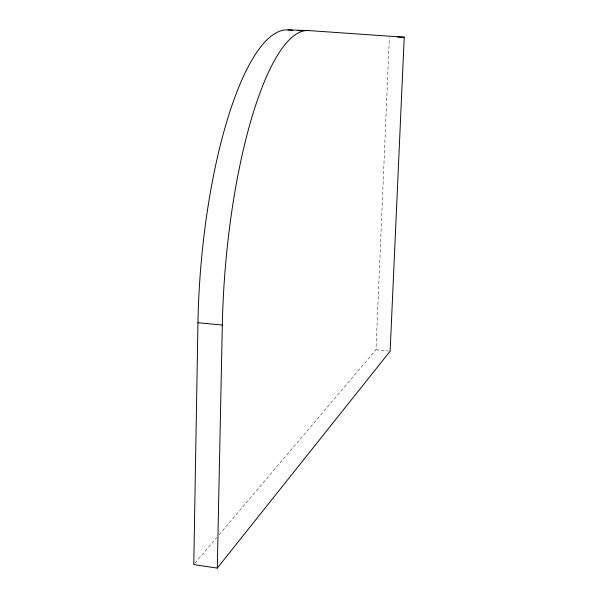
<?xml version="1.0" encoding="UTF-8"?>
<svg xmlns="http://www.w3.org/2000/svg" width="598" height="598" viewBox="0 0 598 598"><rect width="100%" height="100%" fill="white"/><g stroke="black" fill="none" stroke-linecap="round" stroke-linejoin="round"><path stroke-width="0.45" stroke-dasharray="2.99 2.24" d="M219.115 534.732L375.985 349.8L389.358 37.667M194.985 563.181L216.7 537.58M375.985 349.8L388.364 351.019"/><path stroke-width="0.9" d="M197.953 322.718L193.774 564.602L217.283 568.1L390.128 351.19L404.226 37.226L308.755 30.573L288.049 29.9A241.958 67.163 -85.1 0 0 197.953 322.718L222.321 325.065A243.02 63.358 -85.2 0 1 308.755 30.573M217.283 568.1L222.321 325.065M397.737 37.009L404.226 37.226M288.049 29.9L292.699 30.214M297.348 30.528L301.063 30.775"/></g></svg>
